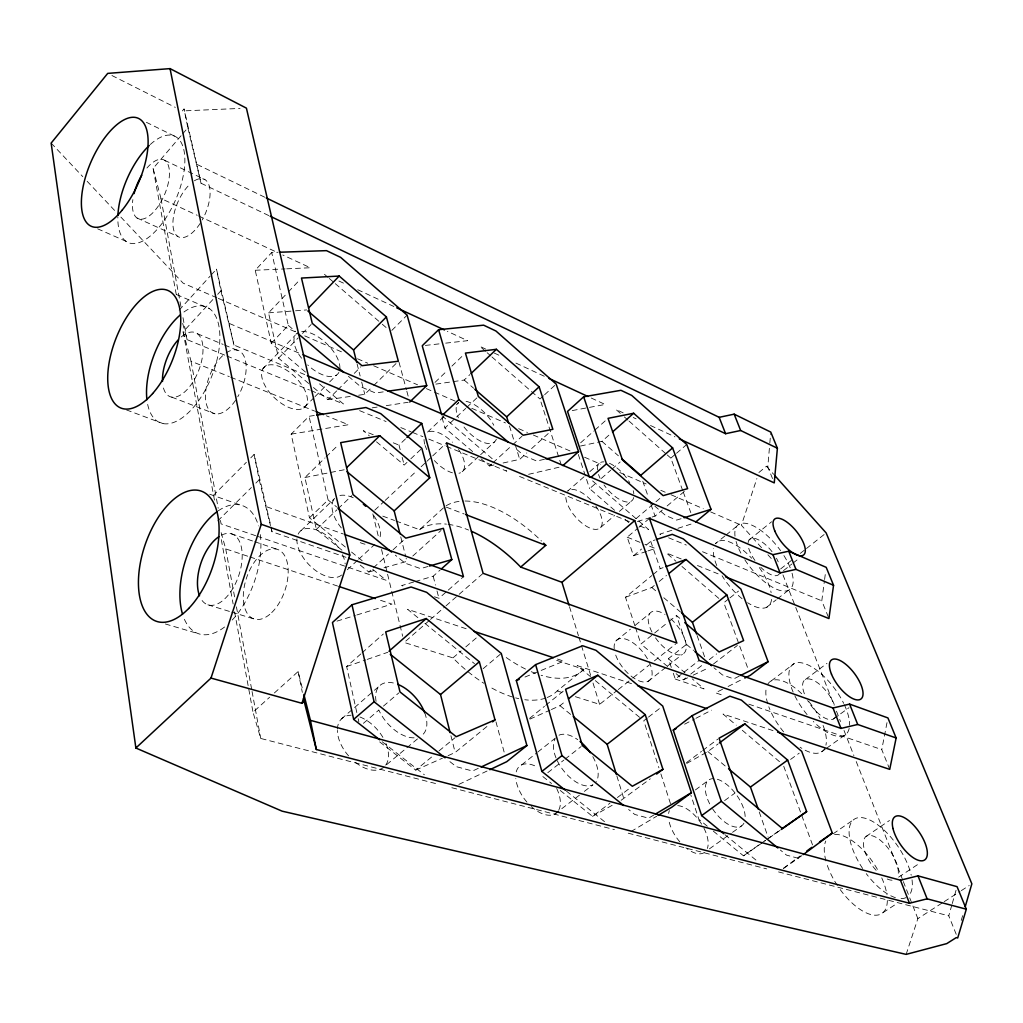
<?xml version="1.0" encoding="UTF-8"?>
<svg xmlns="http://www.w3.org/2000/svg" width="1023" height="1023" viewBox="0 0 1023 1023"><rect width="100%" height="100%" fill="white"/><g stroke="black" fill="none" stroke-linecap="round" stroke-linejoin="round"><path stroke-width="0.75" stroke-dasharray="5 3.75" d="M772.518 478.572L767.8 466.884L769.692 444.749M769.82 443.164L770.639 433.675M828.349 617.086L821.789 600.821L824.397 581.038M824.602 579.517L825.599 571.895M889.729 769.36L881.762 749.603L887.337 720.946M956.224 934.319L948.769 915.815L951.825 905.074M952.26 903.539L956.633 888.194M961.224 920.47L963.001 914.37M906.148 954.382L917.861 918.628L942.886 902.503M761.534 547.676L741.381 525.247L756.892 478.534M268.742 215.572L201.019 183.219L184.025 108.988L182.363 110.944L240.047 108.425M176.276 294.56L153.105 168.411L181.71 134.972M182.733 133.783L187.848 127.811L184.025 108.988M179.14 310.135L210.099 276.172M211.173 274.995L216.505 269.139L233.973 345.058L305.851 375.045M214.459 500.068L183.13 331.848L213.347 299.023M217.669 294.343L220.904 290.826L216.505 269.139M305.468 372.04L271.236 343.229L255.239 270.264L271.709 252.489L277.975 252.285M308.652 383.459L278.55 358.178L268.55 312.846L287.207 293.128M288.307 291.977L299.279 280.379M271.236 343.229L288.32 325.404L271.709 252.489M262.86 368.804L295.136 335.365M278.55 358.178L298.128 337.948M302.476 333.447L311.171 324.457M213.219 495.605L246.364 462.281M250.788 457.844L254.1 454.506L270.724 525.528M303.754 407.934A28.491 14.654 43.8 0 0 285.686 369.61A28.491 14.654 43.8 0 0 264.075 383.791A28.491 14.654 43.8 0 0 303.754 407.934L313.882 397.755M315.007 396.63L325.135 386.464M329.636 381.95L336.388 375.172M391.822 330.416L407.116 315.135M345.365 547.024L309.483 517.791L291.159 434.148L309.036 416.297L315.186 415.338M313.473 387.512L327.923 399.648L336.708 390.876M337.807 389.789L349.879 377.73M354.278 373.357L360.863 366.771M217.848 520.835L251.389 487.523M255.865 483.086L259.215 479.749L254.1 454.506M358.625 395.223L364.776 394.341L372.602 386.617M373.727 385.518L396.118 363.459M341.951 550.208L316.363 529.377L304.918 477.536L325.02 457.92M326.132 456.833L338.421 444.839M435.018 382.397L447.409 370.454M451.91 366.106L464.301 354.163M309.483 517.791L328.102 499.953L309.036 416.297M300.928 530.681L334.687 498.406M435.9 384.111L464.186 380.045L469.941 374.559M400.185 449.711L398.983 445.107L405.811 438.598M316.363 529.377L336.963 509.774M338.114 508.687L351.848 495.618M443.905 416.604L426.796 432.831A26.304 12.877 46.8 0 1 452.473 442.268M456.463 404.712L458.739 402.538A26.611 12.519 47 0 0 458.406 417.857M376.502 441.821L404.187 465.069L409.699 459.864M410.811 458.816L421.847 448.406M472.626 451.603L444.954 427.985L465.682 408.433M466.833 407.346L477.204 397.576M374.789 510.145L384.06 501.462M385.211 500.388L416.489 471.079M421.118 466.744L425.747 462.396M426.911 461.309L431.54 456.974M432.703 455.887L446.591 442.857M347.296 569.747L357.577 560.259M358.715 559.21L374.687 544.453M561.307 465.081L540.003 398.996L543.469 395.799M544.632 394.737L556.18 384.098M462.127 471.744L479.442 455.798M480.605 454.736L494.454 441.974M360.237 565.08L368.779 572.023L372.244 568.852M373.408 567.791L388.446 554.018M393.075 549.786L404.635 539.198M396.016 521.014L419.571 529.709L444.877 506.59M481.04 458.79L489.467 465.976L491.782 463.854M492.945 462.792L511.513 445.823M512.676 444.775L521.96 436.284M412.793 556.026L441.028 530.451M503.086 462.997L519.722 459.353L526.832 452.92M531.564 448.624L549.338 432.524M435.529 783.516L260.737 738.453L253.013 712.225L269.637 697.238M274.381 692.955L298.115 671.561L303.102 691.369M580.629 442.806L593.736 431.105M594.926 430.044L605.654 420.479M415.185 581.576L433.177 576.218L440.159 569.99M356.81 712.558L346.644 666.523L360.838 653.927M362.027 652.879L383.331 634.004M580.463 446.054L601.933 441.348L611.332 433.023M434.468 596.78L438.944 598.314L447.115 591.102M448.279 590.079L463.47 576.691M583.98 476.782L567.65 491.13A24.539 11.343 49.1 0 1 590.783 500.004M589.811 471.654L599.146 463.445M429.315 620.462L404.213 642.457L452.933 657.891A106.111 55.702 49.2 0 0 483.853 683.274M430.504 619.414L444.852 606.844M446.054 605.795L458.01 595.322M459.199 594.273L483.112 573.328M614.593 510.311L589.606 488.674L596.652 482.524M601.345 478.419L610.744 470.222M611.92 469.186L620.143 462.012M341.375 718.964L379.405 685.973M682.712 490.541L670.845 458.138L675.385 454.238M676.523 453.266L686.74 444.494M363.395 723.325L378.74 710.154M383.459 706.1L398.791 692.929M600.552 527.51L614.695 515.4M619.401 511.372L632.367 500.273M452.933 657.891L461.117 650.897M465.797 646.907L479.825 634.912M635.974 518.699L660.781 497.651M646.549 551.397L633.506 555.758L627.214 537.177L637.751 528.29M638.915 527.293L649.452 518.405M652.124 517.024L655.065 516.129L662.303 510.029M667.124 505.95L685.218 490.695M483.125 668.684L501.27 653.428M633.506 555.758L641.549 549.044M646.14 545.195L650.743 541.359L655.04 539.952M417.448 738.926L384.878 766.125A32.122 19.45 49.5 0 0 385.364 742.097M758.9 472.511L766.444 466.245L767.8 466.884M379.712 741.918L415.722 770.102L432.921 755.933M439.059 750.869L455.03 737.711M634.963 625.923L625.501 597.279L651.843 575.578M653.032 574.594L660.219 568.673L663.083 567.65M625.501 597.279L651.843 587.483L654.285 585.488M659.17 581.486L666.485 575.489M448.112 755.639L455.158 752.493L488.968 724.834M724.859 536.001L715.371 543.763A41.073 17.493 51.2 0 1 751.688 558.277M726.049 535.029L736.739 526.308M615.846 641.012L630.398 629.209M635.245 625.283L649.784 613.48A26.317 12.327 51.3 0 1 665.014 614.439M547.139 697.52A106.111 55.702 49.2 0 0 557.215 690.934L583.826 669.362L555.195 659.873M749.041 540.003L771.572 521.781M529.569 718.376L544.466 706.33M545.707 705.32L564.338 690.269M551.397 709.527L559.977 705.691L566.077 700.793M667.61 666.523L640.935 644.017L667.891 622.368M669.119 621.383L676.472 615.488L682.392 620.552M728.708 598.864L723.824 602.739L748.209 669.311M729.936 597.892L738.491 591.089M521.589 764.91L536.551 753.03M537.804 752.033L557.765 736.189M575.386 696.689L599.606 704.361L617.048 690.525M618.288 689.54L631.997 678.658M633.237 677.674L649.439 664.822M654.413 660.871L675.589 644.068M780.639 568.929L792.94 559.197M800.318 553.366L805.242 549.479M806.469 548.507L826.149 532.932M671.318 667.418L668.364 658.697L686.497 644.375L676.472 615.488M783.49 570.629L791.879 564.005M793.081 563.059L799.078 558.328M648.045 681.382L666.459 666.881M667.687 665.909L682.405 654.298M547.804 772.672L563.839 760.102M565.08 759.13L581.128 746.56M766.496 607.381L776.176 599.823M777.39 598.877L788.285 590.361M673.287 673.236L675.257 679.042L682.789 673.16M684.042 672.188L699.105 660.41M676.101 673.684L683.377 679.822L685.845 677.904M690.768 674.067L704.336 663.505M709.259 659.656L716.663 653.902M713.517 663.978L737.353 645.462M647.316 718.018L643.761 720.767L658.927 767.825M648.492 717.097L661.536 706.983M554.875 813.988L579.44 795.165M584.35 791.393L592.944 784.807A30.166 16.125 52.5 0 1 557.215 760.613M771.227 680.909L794.065 663.646M560.246 790.472L592.522 816.341L609.938 803.183M617.406 797.544L629.836 788.132M621.127 800.28L650.321 778.797M686.42 762.672L701.484 751.381M702.737 750.434L717.814 739.143M686.689 763.465L707.878 751.573L718.082 743.938M805.395 679.515L826.98 663.377M783.644 868.143L800.293 855.855M783.465 868.514L802.083 855.484M695.384 789.948L709.284 779.679M833.54 718.939L848.988 707.699M724.604 800.6L734.898 793.119M790.587 759.411L799.232 753.145M821.61 751.828L825.305 749.168M826.533 748.286L845.011 734.987M709.412 848.86L731.24 833.272M732.519 832.351L741.509 825.932M713.338 831.149L743.478 855.816L760.306 843.962M761.611 843.054L765.485 840.318M766.79 839.41L779.731 830.305M779.986 830.369L764.795 841.021M743.478 855.816L763.542 841.891M833.17 833.796L853.885 819.5M865.957 836.533L889.499 820.484M898.629 877.146L919.843 863.092M882.977 912.644L897.58 903.092M944.203 901.659L959.996 891.468M961.313 890.624L969.216 885.522M630.961 831.571L656.728 816.201M653.902 814.986L648.544 818.17L634.784 814.474L628.608 809.487M592.522 816.341L614.312 804.104M684.604 724.194L694.502 719.028M695.921 718.299L711.496 710.179M722.519 689.297L715.563 692.814L724.629 695.909M728.095 686.484L743.414 678.748M739.245 676.139L733.747 678.888L722.302 674.86L713.952 667.75M683.377 679.822L687.571 677.84M693.146 675.18L708.491 667.878M458.879 784.385L487.025 771.035M478.265 768.35L472.549 771.022L456.258 766.662L447.55 759.782M415.722 770.102L442.473 758.158M529.94 719.105L549.965 710.167M524.978 677.034L563.852 661.165L556.333 658.671M346.644 666.523L365.748 659.912M367.219 659.4L387.794 652.29M647.994 550.911L655.244 548.481L644.912 544.326M671.894 530.259L659.797 534.159L662.738 535.374M677.942 528.316L694.591 522.945M681.088 518.699L676.599 520.106L665.5 515.426L654.873 506.129M337.015 621.114L355.339 615.437M356.861 614.964L391.962 604.107L378.369 599.58M637.419 521.487L650.654 517.472M413.688 582.01L401.681 585.578L404.673 586.601M428.01 566.473L420.568 568.622L405.082 563.162L395.313 555.144M368.779 572.023L374.878 570.322M384.034 567.765L406.924 561.358L406.144 558.302M528.597 474.327L561.793 466.578M544.428 459.301L536.666 461.041L523.942 455.67L514.3 447.358M489.467 465.976L494.007 464.979M304.918 477.536L344.521 469.698M572.241 410.568L605.143 404.469L590.744 397.794M291.159 434.148L348.408 424.711L326.35 415.811M372.206 407.845L378.459 406.873M386.285 405.658L408.177 402.269M327.923 399.648L350.953 396.336M383.229 391.886L375.467 392.998L360.723 386.771L347.449 375.518M425.363 345.416L439.442 343.843M445.708 343.14L467.601 340.685L447.358 331.299M268.55 312.846L293.959 310.902M295.545 310.787L306.657 309.931M255.239 270.264L285.136 268.896M286.709 268.832L310.301 267.745L282.757 254.97M451.834 787.723L614.439 829.627M628.237 833.195L766.7 868.885M778.529 871.928L948.769 915.815M798.298 858.284L786.521 855.126L780.37 850.049M165.355 623.966L198.436 633.697M207.912 604.81L230.265 611.664M231.748 612.125L254.1 618.979M557.215 690.934L564.786 693.325M221.16 532.651L225.712 548.903L248.384 556.435M249.906 556.934L337.564 586.038M466.168 628.736L407.563 609.286L419.954 619.35M631.511 683.633L577.177 665.589L590.488 676.625M773.03 730.614L723.018 714.016L736.253 725.179M231.211 533.737L253.282 541.218M254.753 541.717L276.837 549.21M255.609 535.681L221.096 523.891L219.945 517.625M257.118 536.193L386.183 580.284L371.336 568.187M675.257 679.042L704.08 688.901L692.175 678.824M748.798 704.169L881.762 749.603M270.865 527.165L271.99 531.743L345.953 557.305M209.728 494.224L240.61 505.093M266.926 506.858L343.447 534.044M382.781 516.129L394.546 520.477M126.481 409.929L162.938 423.548M446.36 507.165L464.173 513.994M171.711 397.129L215.022 413.842M183.13 331.848L191.045 361.221L229.28 376.643M230.75 377.244L314.585 411.054M373.254 434.737L363.255 430.696L369.277 435.747M393.267 442.806L398.983 445.107M627.214 537.177L643.441 543.725M681.19 558.954L666.408 552.995L675.986 561.282M697.443 565.514L718.12 573.852M182.695 323.396L187.056 339.623L225.392 355.403M226.863 356.004L309.458 389.993M310.928 390.594L343.37 403.957L317.693 382.333M359.597 410.632L386.093 421.527M400.811 427.588L411.118 431.834M412.589 432.435L422.895 436.68M428.778 439.097L444.979 445.759M446.45 446.36L506.794 471.207L504.39 469.148M519.543 476.449L629.593 521.73M639.861 525.963L648.659 529.582L589.772 478.457M668.633 537.791L686.305 545.067M702.507 551.729L821.789 600.821M197.426 333.741L223.167 344.444M224.6 345.032L240.328 351.567M229.6 323.575L300.084 353.562M176.595 294.598L209.536 308.703M216.838 297.757L183.13 283.154L117.683 213.705M218.295 298.396L295.954 332.079M304.752 335.889L342.846 352.411M357.487 358.766L367.756 363.216M373.612 365.748L417.563 384.814M426.361 388.625L457.128 401.975M471.782 408.33L505.477 422.947M518.661 428.663L527.459 432.473M533.315 435.018L571.409 451.539M584.606 457.255L600.718 464.25M619.772 472.511L646.14 483.943M660.794 490.298L665.193 492.204M671.05 494.748L703.287 508.725M710.614 511.896L741.381 525.247M97.658 228.82L125.995 241.3M137.056 218.04L177.759 236.415M153.105 168.411L160.969 198.5L197.222 215.303M198.667 215.981L276.964 252.285M338.92 281.018L344.7 283.703M357.718 289.726L393.855 306.491M485.682 349.073L479.928 346.401L485.938 351.669M494.314 353.076L501.513 356.413M515.912 363.088L544.696 376.438M623.16 412.832L615.974 409.494L623.122 415.837M633.237 417.499L636.114 418.842M650.5 425.504L674.963 436.847M164.55 160.253L204.958 179.639M197.196 164.498L264.778 197.234M146.379 122.312L175.739 136.737M111.942 75.523L175.329 107.402M382.193 741.739L424.366 774.769M542.855 776.547L551.55 783.503M566.473 791.15L605.833 822.722M351.541 552.062L362.679 561.141M424.916 623.378L474.48 663.658M724.962 834.691L758.107 861.839M559.977 705.691L572.074 715.589M707.315 826.213L698.862 819.308L690.883 795.14M328.102 499.953L336.657 506.973M595.335 680.64L641.331 718.773M707.878 751.573L727.353 767.787M668.364 658.697L685.039 672.789M742.263 730.256L779.577 761.726M288.32 325.404L295.557 331.542M686.497 644.375L693.658 650.475M651.843 587.483L657.815 592.611M663.786 597.726L680.5 612.048M441.885 415.67L492.37 458.867M324.457 274.305L328.076 277.425M329.278 278.473L334.099 282.629M335.301 283.665L381.08 323.191M382.295 324.227L387.116 328.396M464.186 380.045L473.636 388.229M625.296 519.594L628.876 522.676M681.957 566.473L721.432 600.667M601.933 441.348L618.391 455.798M487.14 352.718L490.733 355.876M491.935 356.925L540.003 398.996M624.324 416.898L627.905 420.069M629.094 421.131L666.075 453.918M667.265 454.966L670.845 458.138M51.15 143.092L82.786 176.659M87.147 181.288L116.596 212.541M767.902 554.76L772.148 559.491M766.444 466.245L773.695 474.34M782.953 574.862L795.165 605.974M795.753 607.457L834.129 705.256M836.456 711.177L840.522 721.56M844.013 730.448L853.898 755.639M856.225 761.56L902.746 880.1M903.335 881.583L917.861 918.628M683.262 492.025L690.806 512.638M783.733 766.253L812.543 844.908M642.764 481.206L647.891 495.759M650.96 504.492L655.065 516.129M697.098 635.526L704.873 657.584M759.245 812.006L768.03 836.955M650.743 541.359L660.219 568.673M578.315 454.493L589.606 488.674M635.462 627.431L640.935 644.017M660.884 773.9L671.165 805.779M569.491 606.716L578.43 635.705M578.903 637.227L590.667 675.372M593.02 683.006L599.606 704.361M509.48 425.964L514.607 442.652M515.068 444.174L519.722 459.353M616.882 776.048L623.851 798.746M442.013 417.499L444.954 427.985M398.996 362.168L406.438 389.763M406.847 391.298L408.497 397.423M495.976 721.842L504.249 752.506M402.18 457.396L404.187 465.069M433.177 576.218L435.478 585.054M437.013 590.949L438.944 598.314M357.053 363.753L360.134 375.991M361.682 382.103L364.776 394.341M400.747 536.883L405.76 556.768M450.926 735.716L455.158 752.493M259.215 479.749L270.494 525.63M372.845 513.866L378.894 538.661M381.541 549.504L387.206 572.739M387.589 574.287L402.691 636.268M220.904 290.826L233.973 345.058M187.848 127.811L201.019 183.219M358.165 718.696L358.843 721.765M271.044 527.088L271.99 531.743M298.115 671.561L302.335 692.379M160.969 198.5L181.25 308.268M182.989 317.667L187.056 339.623M191.045 361.221L218.206 508.239M225.712 548.903L234.983 599.03M236.428 606.869L251.773 689.898M252.054 691.458L260.737 738.453M221.313 539.658L233.129 603.979M234.574 611.818L253.013 712.225M458.534 449.481A26.304 12.877 46.8 0 1 458.995 473.253M452.46 472.831A26.304 12.877 46.8 0 1 434.366 460.555M426.796 449.609A26.304 12.877 46.8 0 1 425.133 445.529M424.737 444.238A26.304 12.877 46.8 0 1 424.046 439.442M649.132 662.022A26.01 12.685 51.4 0 1 641.638 681.689A26.01 12.685 51.4 0 1 615.335 653.991M614.209 648.761A26.01 12.685 51.4 0 1 625.897 639.17A26.01 12.685 51.4 0 1 647.84 659.49M341.592 575.028A30.102 16.854 46 0 1 313.741 569.069A30.102 16.854 46 0 1 296.951 538.904M298.153 534.147A30.102 16.854 46 0 1 338.945 548.354M342.526 554.683A30.102 16.854 46 0 1 345.16 563.865M558.098 811.111A29.757 16.547 52.6 0 1 531.269 806.559M526.935 802.122A29.757 16.547 52.6 0 1 515.809 778.529M516.231 771.866A29.757 16.547 52.6 0 1 536.96 766.905M556.665 788.401A29.757 16.547 52.6 0 1 558.878 809.807M595.808 506.091A24.539 11.343 49.1 0 1 590.783 528.38A24.539 11.343 49.1 0 1 565.898 495.004M383.983 767.02A32.122 19.45 49.5 0 1 353.587 760.869M348.587 755.895A32.122 19.45 49.5 0 1 337.373 730.396M337.398 729.13A32.122 19.45 49.5 0 1 351.106 715.243M359.93 716.995A32.122 19.45 49.5 0 1 382.922 737.391M704.272 852.53A27.838 14.181 54.5 0 1 685.883 847.786M679.847 841.891A27.838 14.181 54.5 0 1 668.799 820.088M668.633 813.464A27.838 14.181 54.5 0 1 669.4 810.612M677.725 805.625A27.838 14.181 54.5 0 1 701.868 824.512M703.952 828.208A27.838 14.181 54.5 0 1 707.353 848.476M887.337 900.509A46.636 21.24 55.8 0 1 870.995 914.588A46.636 21.24 55.8 0 1 839.141 888.105M837.402 885.534A46.636 21.24 55.8 0 1 826.367 862.427M825.957 860.97A46.636 21.24 55.8 0 1 825.766 841.047M834.563 834.512A46.636 21.24 55.8 0 1 878.54 871.366M881.749 877.862A46.636 21.24 55.8 0 1 886.915 894.754M824.973 747.941A43.554 19.296 53.3 0 1 800.101 747.238M783.631 731.893A43.554 19.296 53.3 0 1 768.797 706.765M767.749 703.683A43.554 19.296 53.3 0 1 766.521 687.072M767.608 684.451A43.554 19.296 53.3 0 1 803.72 695.768M808.937 701.637A43.554 19.296 53.3 0 1 820.101 718.747M823.08 725.435A43.554 19.296 53.3 0 1 825.919 745.179M771.521 599.35A41.073 17.493 51.2 0 1 747.583 602.688M742.071 598.685A41.073 17.493 51.2 0 1 722.085 575.757M716.778 565.578A41.073 17.493 51.2 0 1 713.517 548.558M759.296 567.573A41.073 17.493 51.2 0 1 771.125 592.662M545.681 698.07A106.111 55.702 49.2 0 1 524.786 699.719M518.738 698.645A106.111 55.702 49.2 0 1 515.643 697.891M512.497 696.995A106.111 55.702 49.2 0 1 488.943 686.407M419.571 529.709A106.111 55.702 49.2 0 1 446.45 524.134M448.112 524.326A106.111 55.702 49.2 0 1 468.598 530.042M835.382 716.854A24.245 10.435 53.2 0 1 807.646 700.461M804.398 693.811A24.245 10.435 53.2 0 1 811.738 679.592A24.245 10.435 53.2 0 1 834.244 704.476M905.918 897.644A47.007 20.818 55.6 0 1 900.713 898.629M895.368 897.644A47.007 20.818 55.6 0 1 866.264 873.655M862.67 868.553A47.007 20.818 55.6 0 1 862.491 817.709A47.007 20.818 55.6 0 1 911.224 875.24M912.043 879.844A47.007 20.818 55.6 0 1 908.207 896.148M892.056 880.202A25.971 11.496 55.6 0 1 886.736 878.77M876.136 870.33A25.971 11.496 55.6 0 1 864.039 839.282A25.971 11.496 55.6 0 1 885.483 845.126A25.971 11.496 55.6 0 1 897.734 876.225M849.167 728.414A43.887 18.887 53.2 0 1 813.285 721.432M807.096 714.617A43.887 18.887 53.2 0 1 793.746 693.479M793.132 692.098A43.887 18.887 53.2 0 1 802.48 663.019A43.887 18.887 53.2 0 1 843.681 703.351M844.333 704.706A43.887 18.887 53.2 0 1 849.55 725.192M792.058 573.251A41.368 17.11 51.1 0 1 779.59 590.322A41.368 17.11 51.1 0 1 744.667 559.555M740.895 553.111A41.368 17.11 51.1 0 1 736.1 541.474M735.013 536.205A41.368 17.11 51.1 0 1 749.028 524.108A41.368 17.11 51.1 0 1 780.575 550.63M783.912 555.579A41.368 17.11 51.1 0 1 790.255 567.88M779.398 573.762A22.864 9.45 51.1 0 1 760.767 567.305M754.948 560.463A22.864 9.45 51.1 0 1 748.567 547.689M748.107 542.65A22.864 9.45 51.1 0 1 772.455 552.228M776.431 558.238A22.864 9.45 51.1 0 1 778.222 561.844M226.045 352.986A33.849 17.289 -68.3 0 1 245.2 359.572A33.849 17.289 -68.3 0 1 237.784 396.745M235.507 400.377A33.849 17.289 -68.3 0 1 206.186 403.279A33.849 17.289 -68.3 0 1 224.983 353.741M194.383 180.79A31.547 14.897 -66.4 0 1 209.613 187.503A31.547 14.897 -66.4 0 1 202.247 219.932M200.15 223.41A31.547 14.897 -66.4 0 1 173.641 229.779A31.547 14.897 -66.4 0 1 190.048 184.114M181.199 337.002A34.45 16.995 -68.4 0 1 202.861 346.068A34.45 16.995 -68.4 0 1 186.109 390.581A34.45 16.995 -68.4 0 1 162.926 385.594M150.317 144.473A58.042 26.432 -66.5 0 1 184.869 159.754A58.042 26.432 -66.5 0 1 150.982 235.431A58.042 26.432 -66.5 0 1 117.85 216.978M146.941 168.028A32.071 14.603 -66.5 0 1 169.422 171.314A32.071 14.603 -66.5 0 1 149.665 215.597A32.071 14.603 -66.5 0 1 132.862 199.6M183.923 312.028A62.339 30.754 -68.4 0 1 219.843 334.483A62.339 30.754 -68.4 0 1 187.976 413.062A62.339 30.754 -68.4 0 1 147.286 402.359M218.231 510.848A67.697 36.035 -71.2 0 1 258.512 525.899M260.277 534.581A67.697 36.035 -71.2 0 1 231.39 620.897M224.574 627.009A67.697 36.035 -71.2 0 1 183.398 616.805M221.556 535.119A37.403 19.91 -71.2 0 1 238.934 575.003A37.403 19.91 -71.2 0 1 200.764 598.455M743.938 823.17A28.196 13.798 54.2 0 1 711.1 806.405M709.693 803.861A28.196 13.798 54.2 0 1 712.903 778.644M717.34 779.257A28.196 13.798 54.2 0 1 745.166 817.837M633.71 497.51A24.821 11.01 49.1 0 1 622.137 500.695A24.821 11.01 49.1 0 1 604.03 484.928M600.105 478.316A24.821 11.01 49.1 0 1 598.532 474.493M597.483 469.877A24.821 11.01 49.1 0 1 603.966 461.859M609.427 463.291A24.821 11.01 49.1 0 1 629.772 482.779M633.224 490.72A24.821 11.01 49.1 0 1 633.838 493.713M496.308 439.212A26.611 12.519 47 0 1 482.306 441.923A26.611 12.519 47 0 1 462.422 424.839M466.066 401.361A26.611 12.519 47 0 1 493.789 425.261M338.882 372.41A28.861 14.258 44.1 0 1 307.68 364.942M301.555 358.216A28.861 14.258 44.1 0 1 297.77 332.731M301.721 331.554A28.861 14.258 44.1 0 1 326.785 343.741A28.861 14.258 44.1 0 1 339.892 368.433M414.098 737.839A32.595 19.002 49.6 0 1 378.83 710.013M376.08 701.369A32.595 19.002 49.6 0 1 395.172 683.441M424.698 712.75A32.595 19.002 49.6 0 1 421.617 735.55M556 757.877A30.166 16.125 52.5 0 1 554.952 739.092M559.006 735.205A30.166 16.125 52.5 0 1 577.752 739.68M592.803 756.624A30.166 16.125 52.5 0 1 596.089 781.981M670.896 618.915A26.317 12.327 51.3 0 1 684.566 652.648A26.317 12.327 51.3 0 1 655.513 637.866M651.983 632.099A26.317 12.327 51.3 0 1 649.733 613.544M365.019 544.21A30.524 16.432 46.2 0 1 359.457 542.305M341.337 527.945A30.524 16.432 46.2 0 1 335.813 497.331M339.879 495.49A30.524 16.432 46.2 0 1 355.94 499.122M373.855 515.707A30.524 16.432 46.2 0 1 379.495 538.827M583.826 669.362A107.134 54.59 49.2 0 1 541.116 675.27M535.438 673.351A107.134 54.59 49.2 0 1 531.244 671.676M525.541 669.068A107.134 54.59 49.2 0 1 503.226 655.372M446.105 505.797A107.134 54.59 49.2 0 1 463.47 501.04M465.03 501.027A107.134 54.59 49.2 0 1 541.499 541.026M271.696 612.611A36.7 20.191 -71.3 0 0 281.517 551.755A36.7 20.191 -71.3 0 0 243.998 588.148A36.7 20.191 -71.3 0 0 271.696 612.611"/><path stroke-width="1.5" d="M266.223 197.925L719.169 417.32L734.156 414.162L770.767 432.09L777.39 448.24L774.258 482.894L679.285 438.854M303.025 354.802L772.966 554.683L788.72 551.192L826.2 567.33L833.553 585.271L828.937 618.557L725.512 576.831M833.553 585.271L795.958 569.376L780.101 572.918L649.452 518.405L699.105 660.41L833.003 707.993L849.601 704.105L887.926 717.929L896.135 737.967L889.729 769.36L777.57 732.123M965.213 906.736L971.85 883.834L826.149 532.932L774.743 475.516M303.882 694.425L310.404 720.333L900.457 880.215L917.989 875.867L957.068 886.66L966.313 909.191L957.694 937.976L956.249 937.618L946.748 943.615L906.148 954.382L282.143 811.175L135.88 748.018L51.15 143.092L107.709 73.387L170.048 68.618L246.415 108.144L349.789 555.041L301.938 703.3L210.994 678.083L135.88 748.018M210.994 678.083L261.249 524.3L170.048 68.618M308.831 307.68L339.188 276.057L386.4 316.925L398.356 361.247L361.963 365.684L312.258 323.332L301.478 278.051L339.188 276.057M356.669 362.219L353.574 349.981L386.4 316.925M562.919 465.58L578.545 451.68L556.18 384.098L495.938 331.017L483.636 325.173L438.598 329.7L422.243 345.761L441.463 414.162M409.737 402.026L426.732 385.62L407.116 315.135L340.633 257.361L326.49 250.648L279.535 252.233M346.797 467.498L379.763 435.721L429.762 477.792L394.175 510.886L399.967 533.827M471.091 373.459L496.398 349.303L539.134 386.809L552.88 429.315L523.124 435.223L478.355 396.489L465.427 353.076L496.398 349.303M406.949 437.512L421.745 423.407L307.322 375.658M443.023 414.609L458.841 399.597L438.598 329.7M508.546 422.921L506.679 416.847L539.134 386.809M489.838 769.705L506.73 761.7L526.909 745.562L501.27 653.428L426.655 592.33L411.08 586.997L351.976 604.772L332.437 622.534L353.664 719.386L379.712 739.795M695.768 521.973L711.023 509.313L686.74 444.494L631.728 395.415L620.923 390.3L583.66 396.809L567.535 411.438L589.274 476.961M441.322 568.954L451.808 559.607L443.381 528.328L405.799 538.136L352.999 494.531L340.659 442.652L379.763 435.721M301.938 703.3L304.151 701.33L303.55 698.325M612.508 431.987L633.646 413.254L672.61 447.895L687.635 488.649L663.147 495.644L622.483 459.966L608.046 418.343L633.646 413.254M388.996 651.229L426.233 618.544L479.339 661.766L495.004 719.885L492.587 721.867M590.962 477.409L606.46 463.815L583.66 396.809M471.45 531.269A106.111 55.702 49.2 0 1 520.707 567.074L545.796 545.336A107.134 54.59 49.2 0 0 543.661 543.175M353.664 719.386L374.086 701.765L351.976 604.772M672.61 447.895L640.718 475.388L621.907 458.892M520.707 567.074L561.959 582.304L634.733 520.579L676.842 643.083L483.112 573.328L446.591 442.857L634.733 520.579M450.146 732.673L440.529 694.54L479.339 661.766M565.246 790.165L541.87 771.419L516.334 680.564L535.617 664.63L582.662 645.756L595.961 650.308L662.725 706.062L691.407 792.723L671.651 807.3L658.083 815.395M668.927 573.494L686.011 559.491L726.803 594.926L743.631 640.603L719.118 651.983L684.758 622.585M568.519 698.824L597.803 675.27L645.244 714.668L662.93 769.309L656.625 774.053M696.586 634.055L692.443 622.278L726.803 594.926M541.87 771.419L561.972 755.613L535.617 664.63M616.421 774.539L607.138 744.271L645.244 714.668M723.734 833.694L701.65 815.587L673.275 730.09L692.162 715.652L729.898 696.177L741.381 700.103L801.7 751.355L832.326 833.106L803.336 854.55M656.472 539.479L672.239 534.338L683.39 538.955L740.933 589.146L768.107 661.702L750.383 675.231L744.808 678.044M719.361 742.979L744.872 723.9L787.659 760.076L806.648 811.597L781.252 829.474M806.687 851.123L811.814 847.338M701.65 815.587L721.305 801.29L692.162 715.652M758.209 809.065L750.46 787.058L787.659 760.076M806.648 811.597L782.314 828.477L737.481 791.239L719.067 738.197L744.872 723.9M819.5 841.967L832.326 833.106M655.231 814.193L691.407 792.723M662.93 769.309L632.329 786.252L582.356 745.588L565.578 689.259L597.803 675.27M673.275 730.09L676.101 728.619M740.614 675.449L768.107 661.702M481.13 767.007L526.909 745.562M495.004 719.885L456.258 736.701L399.98 691.919L385.697 631.907L426.233 618.544M516.334 680.564L519.211 679.387M665.947 566.627L686.011 559.491M684.08 517.766L711.023 509.313M429.494 566.039L451.808 559.607M304.151 701.33L316.35 749.514L909.473 903.245L927.132 898.833L966.313 909.191M348.971 558.353L841.008 728.414L857.709 724.476L896.135 737.967M545.975 458.956L578.545 451.68M270.187 216.249L725.588 433.701L740.665 430.504L777.39 448.24M316.721 415.108L365.94 407.525L380.773 413.676L421.847 448.406L429.762 477.792M387.896 391.208L426.732 385.62M339.073 586.537L375.339 598.583M473.687 631.229L553.328 657.674M637.546 685.627L706.957 708.683M261.249 524.3L349.789 555.041M344.943 534.581L463.47 576.691L421.745 423.407M465.657 514.569L545.796 545.336M316.056 411.655L323.409 414.622M396.745 307.833L444.468 329.956M549.006 378.446L587.867 396.464M374.086 701.765L445.056 757.813M390.249 654.26L440.529 694.54M561.972 755.613L623.672 805.497M573.276 716.573L607.138 744.271M337.871 507.983L391.643 552.126M721.305 801.29L777.902 848.016M346.95 471.705L394.175 510.886M728.568 768.81L750.46 787.058M297.974 333.588L343.83 372.449M694.847 651.485L711.56 665.717M307.859 310.966L353.574 349.981M681.689 613.071L692.443 622.278M458.841 399.597L508.265 442.166M474.813 389.251L506.679 416.847M606.46 463.815L652.508 504.07M734.156 414.162L740.665 430.504M788.72 551.192L795.958 569.376M849.601 704.105L857.709 724.476M917.989 875.867L927.132 898.833M719.169 417.32L725.588 433.701M772.966 554.683L780.101 572.918M833.003 707.993L841.008 728.414M900.457 880.215L909.473 903.245M561.959 582.304L569.018 605.194M310.404 720.333L316.35 749.514M162.504 381.451A34.45 16.995 -68.4 0 1 178.079 340.02M117.901 215.469A58.042 26.432 -66.5 0 1 149.243 145.483M134.051 193.603A32.071 14.603 -66.5 0 1 141.749 175.291M146.916 399.712A62.339 30.754 -68.4 0 1 180.38 314.828M182.516 614.132A67.697 36.035 -71.2 0 1 217.068 511.666M199.536 595.795A37.403 19.91 -71.2 0 1 218.96 536.64M397.781 684.349A32.595 19.002 49.6 0 1 424.698 712.75M580.041 741.432A30.166 16.125 52.5 0 1 590.348 752.711M363.344 504.211A30.524 16.432 46.2 0 1 365.697 506.257M831.469 674.144A24.462 10.166 53 0 0 860.573 699.259A24.462 10.166 53 0 0 846.622 665.014A24.462 10.166 53 0 0 831.469 674.144M892.977 828.502A26.214 11.215 55.4 0 0 922.414 860.778A26.214 11.215 55.4 0 0 914.127 825.727A26.214 11.215 55.4 0 0 892.977 828.502M774.731 530.796A23.056 9.207 51.1 0 0 802.671 555.489A23.056 9.207 51.1 0 0 790.114 524.658A23.056 9.207 51.1 0 0 774.731 530.796M121.954 210.38A58.886 25.933 -66.6 0 0 139.384 118.873A58.886 25.933 -66.6 0 0 82.927 187.618A58.886 25.933 -66.6 0 0 121.954 210.38M152.632 393.548A63.324 30.242 -68.4 0 0 170.854 292.143A63.324 30.242 -68.4 0 0 109.256 361.912A63.324 30.242 -68.4 0 0 152.632 393.548M188.641 608.506A68.861 35.524 -71.1 0 0 207.707 494.991A68.861 35.524 -71.1 0 0 139.946 565.156A68.861 35.524 -71.1 0 0 188.641 608.506"/></g></svg>
